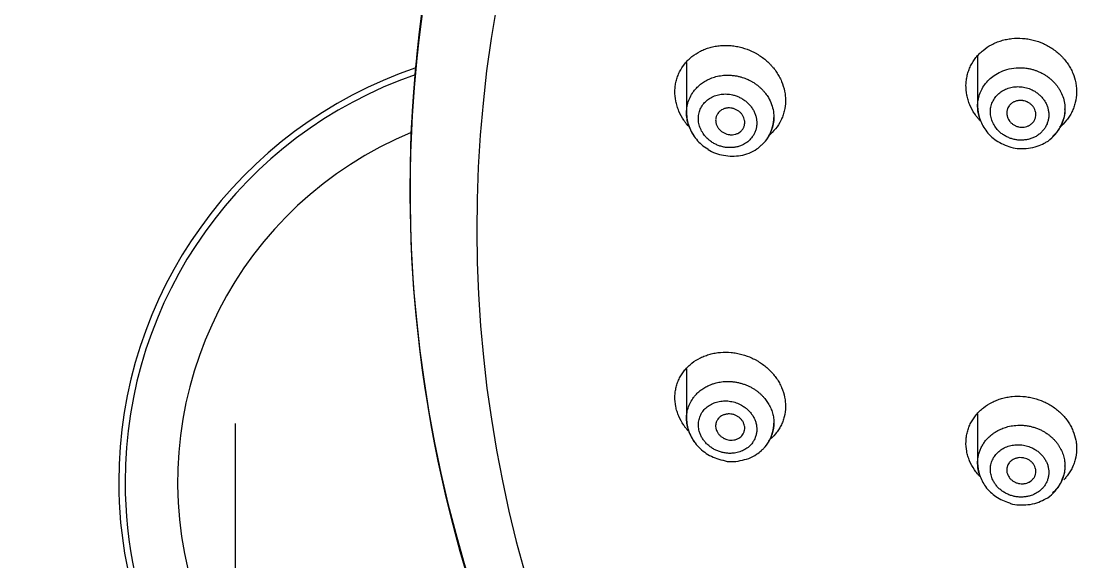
# Model space of a CAD drawing. Header units: millimetres. Extents: x 6110 to 6704, y -2661 to -1821.
# Drawn here: x 6320.92 to 6330.16, y -2171.71 to -2167.07 of the extents above; entities that cross this region are included whole.
import ezdxf

# ---------------------------------------------------------------- set-up
doc = ezdxf.new("R2010")
doc.units = ezdxf.units.MM
doc.header["$LTSCALE"] = 0.1
doc.linetypes.add('HIDDEN2', pattern=[4.7625, 3.175, -1.5875])
doc.layers.add('1', color=4, linetype='HIDDEN2', lineweight=13)
doc.layers.add('DIM', color=3, linetype='Continuous', lineweight=9)

msp = doc.modelspace()

# ---------------------------------------------------------------- hatches: boundary and pattern name
at = {"layer": 'DIM'}
h = msp.add_hatch(dxfattribs=at)
h.set_pattern_fill('ANSI31', color=2)
edge = h.paths.add_edge_path()
edge.add_line((6619.6172, -2595.9805), (6619.6172, -1962.2056))
edge.add_line((6634.6172, -1966.1101), (6619.6172, -1966.1101))
edge.add_line((6634.6172, -2610.9805), (6634.6172, -1966.1101))
edge.add_line((6634.6172, -2610.9805), (6184.4567, -2610.9805))
edge.add_line((6619.6172, -2595.9805), (6184.4567, -2595.9805))
edge.add_line((6184.4567, -2610.9805), (6184.4567, -2595.9805))

# ---------------------------------------------------------------- linework, layer by layer
at = {"layer": '1', "color": 7, "linetype": 'Continuous', "lineweight": -3}
for p, q in [((6326.6343, -2167.4212), (6326.6343, -2167.8547)), ((6329.1343, -2167.3685), (6329.1343, -2167.7969)), ((6324.2593, -2168.4983), (6324.2593, -2168.509)), ((6324.2593, -2168.5196), (6324.2593, -2168.5303)), ((6326.6343, -2170.0522), (6326.6343, -2170.4797)), ((6329.1343, -2170.4398), (6329.1343, -2170.8616)), ((6322.7574, -2170.522), (6322.7574, -2216.4246))]:
    msp.add_line(p, q, dxfattribs=at)
for radius, start, end in [(3.7496, 108.64687, 180), (3.6951, 109.02374, 180), (3.2435, 112.42688, 274.725), (3.7496, 180, 222.82875), (3.6951, 180, 277.83562)]:
    msp.add_arc((6325.5074, -2171.022), radius, start, end, dxfattribs=at)
for centre, major_axis, start_param, end_param in [((6338.0093, -2168.509), (-13.75, 0), 3.141606, 7.301236), ((6338.0093, -2168.5196), (-13.75, 0), 3.141627, 6.283151), ((6338.0093, -2168.8384), (13.1753, 0), 4.984867, 10.723113), ((6338.0093, -2168.4983), (13.75, 0), 2.719801, 3.141519), ((6338.0093, -2168.5303), (-13.75, 0), 5.884468, 6.700528)]:
    msp.add_ellipse(centre, major_axis=major_axis, ratio=0.906308, start_param=start_param, end_param=end_param, dxfattribs=at)
for points, knots in [([(6329.1564, -2167.9227), (6329.1496, -2167.9154), (6329.1429, -2167.9078), (6329.1317, -2167.8942), (6329.127, -2167.8882), (6329.1179, -2167.8761), (6329.1135, -2167.8699), (6329.0926, -2167.8388), (6329.0785, -2167.8128), (6329.0643, -2167.7789), (6329.0616, -2167.772), (6329.0566, -2167.7582), (6329.0543, -2167.7511), (6329.0479, -2167.7301), (6329.0445, -2167.716), (6329.0363, -2167.6735), (6329.0338, -2167.645), (6329.0346, -2167.6091), (6329.0349, -2167.6019), (6329.036, -2167.5876), (6329.0368, -2167.5805), (6329.0395, -2167.5594), (6329.0447, -2167.5315), (6329.0529, -2167.5045), (6329.0602, -2167.4844), (6329.0628, -2167.4778), (6329.0684, -2167.4646), (6329.0714, -2167.4581), (6329.0871, -2167.4261), (6329.1024, -2167.4021), (6329.1291, -2167.3685), (6329.1387, -2167.3577), (6329.1592, -2167.3369), (6329.1699, -2167.3271), (6329.2036, -2167.2993), (6329.2279, -2167.2831), (6329.2608, -2167.2656), (6329.2675, -2167.2622), (6329.2811, -2167.2559), (6329.288, -2167.2528), (6329.3088, -2167.2443), (6329.3371, -2167.2342), (6329.3664, -2167.2267), (6329.3888, -2167.2222), (6329.3963, -2167.2208), (6329.4115, -2167.2184), (6329.4192, -2167.2174), (6329.4576, -2167.2132), (6329.4884, -2167.2126), (6329.5346, -2167.2158), (6329.5501, -2167.2176), (6329.5733, -2167.2213), (6329.581, -2167.2227), (6329.5964, -2167.2259), (6329.604, -2167.2276), (6329.6418, -2167.2372), (6329.6711, -2167.2474), (6329.7066, -2167.2634), (6329.7136, -2167.2667), (6329.7276, -2167.2738), (6329.7345, -2167.2775), (6329.7549, -2167.2889), (6329.768, -2167.2971), (6329.8061, -2167.3233), (6329.8296, -2167.3428), (6329.8567, -2167.3699), (6329.862, -2167.3754), (6329.8723, -2167.3867), (6329.8773, -2167.3925), (6329.8917, -2167.4099), (6329.9097, -2167.4339), (6329.9251, -2167.4592), (6329.9358, -2167.4788), (6329.9392, -2167.4854), (6329.9456, -2167.4988), (6329.9487, -2167.5056), (6329.9629, -2167.5396), (6329.9714, -2167.5674), (6329.9796, -2167.6098), (6329.9816, -2167.6241), (6329.9835, -2167.6457), (6329.9839, -2167.6529), (6329.9844, -2167.6673), (6329.9844, -2167.6744), (6329.9836, -2167.71), (6329.98, -2167.7381), (6329.9716, -2167.7726), (6329.9697, -2167.7795), (6329.9656, -2167.7932), (6329.9633, -2167.8), (6329.9561, -2167.8201), (6329.945, -2167.8462), (6329.9311, -2167.871), (6329.9197, -2167.8891), (6329.9157, -2167.895), (6329.9074, -2167.9067), (6329.903, -2167.9125), (6329.8805, -2167.9409), (6329.8601, -2167.9617), (6329.8374, -2167.9805)], [0, 0, 0, 0, 0.013889, 0.013889, 0.02438, 0.02438, 0.034871, 0.034871, 0.076833, 0.076833, 0.087323, 0.087323, 0.097814, 0.097814, 0.118795, 0.118795, 0.160757, 0.160757, 0.171248, 0.171248, 0.181738, 0.181738, 0.202719, 0.2237, 0.2237, 0.234191, 0.234191, 0.244681, 0.244681, 0.286643, 0.286643, 0.307625, 0.307625, 0.328606, 0.328606, 0.370568, 0.370568, 0.381058, 0.381058, 0.391549, 0.391549, 0.41253, 0.433511, 0.433511, 0.444001, 0.444001, 0.454492, 0.454492, 0.496454, 0.496454, 0.517435, 0.517435, 0.527926, 0.527926, 0.538416, 0.538416, 0.580378, 0.580378, 0.590869, 0.590869, 0.60136, 0.60136, 0.622341, 0.622341, 0.664303, 0.664303, 0.674793, 0.674793, 0.685284, 0.685284, 0.706265, 0.727246, 0.727246, 0.737737, 0.737737, 0.748227, 0.748227, 0.790189, 0.790189, 0.81117, 0.81117, 0.821661, 0.821661, 0.832151, 0.832151, 0.874114, 0.874114, 0.884604, 0.884604, 0.895095, 0.895095, 0.916076, 0.937057, 0.937057, 0.947547, 0.947547, 0.958038, 0.958038, 1, 1, 1, 1]), ([(6326.6507, -2167.9694), (6326.6465, -2167.9647), (6326.6424, -2167.9599), (6326.6336, -2167.949), (6326.6288, -2167.9429), (6326.6197, -2167.9305), (6326.6152, -2167.9243), (6326.594, -2167.8927), (6326.5798, -2167.8663), (6326.5653, -2167.832), (6326.5626, -2167.8251), (6326.5575, -2167.8111), (6326.5551, -2167.804), (6326.5486, -2167.7827), (6326.545, -2167.7684), (6326.5365, -2167.7255), (6326.5339, -2167.6968), (6326.5345, -2167.6608), (6326.5348, -2167.6536), (6326.5359, -2167.6392), (6326.5366, -2167.6321), (6326.5393, -2167.6109), (6326.5444, -2167.583), (6326.5525, -2167.556), (6326.5597, -2167.5361), (6326.5623, -2167.5295), (6326.5679, -2167.5164), (6326.5709, -2167.5099), (6326.5866, -2167.4782), (6326.6019, -2167.4545), (6326.6286, -2167.4214), (6326.6381, -2167.4108), (6326.6535, -2167.3956), (6326.6587, -2167.3907), (6326.6695, -2167.3811), (6326.675, -2167.3765), (6326.703, -2167.354), (6326.7273, -2167.3384), (6326.7601, -2167.3218), (6326.7668, -2167.3186), (6326.7804, -2167.3125), (6326.7872, -2167.3097), (6326.808, -2167.3017), (6326.8362, -2167.2923), (6326.8654, -2167.2856), (6326.8876, -2167.2816), (6326.8951, -2167.2804), (6326.9102, -2167.2784), (6326.9179, -2167.2775), (6326.9561, -2167.2742), (6326.9868, -2167.2744), (6327.0328, -2167.2787), (6327.0482, -2167.2808), (6327.0713, -2167.285), (6327.079, -2167.2866), (6327.0943, -2167.2901), (6327.1019, -2167.292), (6327.1396, -2167.3024), (6327.1688, -2167.3132), (6327.2042, -2167.3299), (6327.2112, -2167.3334), (6327.2252, -2167.3407), (6327.2321, -2167.3446), (6327.2525, -2167.3565), (6327.2657, -2167.3649), (6327.3038, -2167.3918), (6327.3274, -2167.4118), (6327.3546, -2167.4394), (6327.36, -2167.4451), (6327.3703, -2167.4566), (6327.3753, -2167.4625), (6327.3899, -2167.4803), (6327.4081, -2167.5047), (6327.4237, -2167.5304), (6327.4345, -2167.5502), (6327.4379, -2167.5569), (6327.4444, -2167.5705), (6327.4475, -2167.5773), (6327.4621, -2167.6119), (6327.4707, -2167.64), (6327.4793, -2167.6828), (6327.4813, -2167.6971), (6327.4833, -2167.7188), (6327.4838, -2167.7261), (6327.4843, -2167.7406), (6327.4844, -2167.7478), (6327.4838, -2167.7836), (6327.4803, -2167.8118), (6327.472, -2167.8463), (6327.4701, -2167.8531), (6327.466, -2167.8668), (6327.4638, -2167.8736), (6327.4565, -2167.8936), (6327.451, -2167.9066), (6327.4323, -2167.9445), (6327.4171, -2167.9683), (6327.381, -2168.013), (6327.3606, -2168.0333), (6327.3379, -2168.0515)], [0, 0, 0, 0, 0.008648, 0.008648, 0.019194, 0.019194, 0.029741, 0.029741, 0.071926, 0.071926, 0.082472, 0.082472, 0.093018, 0.093018, 0.114111, 0.114111, 0.156296, 0.156296, 0.166843, 0.166843, 0.177389, 0.177389, 0.198481, 0.219574, 0.219574, 0.23012, 0.23012, 0.240667, 0.240667, 0.282852, 0.282852, 0.303944, 0.303944, 0.314491, 0.314491, 0.325037, 0.325037, 0.367222, 0.367222, 0.377768, 0.377768, 0.388315, 0.388315, 0.409407, 0.4305, 0.4305, 0.441046, 0.441046, 0.451593, 0.451593, 0.493778, 0.493778, 0.51487, 0.51487, 0.525417, 0.525417, 0.535963, 0.535963, 0.578148, 0.578148, 0.588694, 0.588694, 0.599241, 0.599241, 0.620333, 0.620333, 0.662518, 0.662518, 0.673065, 0.673065, 0.683611, 0.683611, 0.704704, 0.725796, 0.725796, 0.736343, 0.736343, 0.746889, 0.746889, 0.789074, 0.789074, 0.810167, 0.810167, 0.820713, 0.820713, 0.831259, 0.831259, 0.873444, 0.873444, 0.883991, 0.883991, 0.894537, 0.894537, 0.91563, 0.91563, 0.957815, 0.957815, 1, 1, 1, 1]), ([(6329.1343, -2167.797), (6329.1343, -2167.7805), (6329.137, -2167.7463), (6329.1497, -2167.6957), (6329.1716, -2167.6462), (6329.2021, -2167.6003), (6329.2413, -2167.5589), (6329.2903, -2167.5221), (6329.3513, -2167.4913), (6329.4257, -2167.4702), (6329.4934, -2167.4653), (6329.5463, -2167.4696), (6329.5806, -2167.4754), (6329.6107, -2167.4829), (6329.6368, -2167.4915), (6329.6588, -2167.5003), (6329.6771, -2167.5088), (6329.6917, -2167.5164), (6329.7029, -2167.5227), (6329.7108, -2167.5275), (6329.7199, -2167.5332), (6329.7309, -2167.5406), (6329.7445, -2167.5505), (6329.7574, -2167.5609), (6329.7696, -2167.5716), (6329.7811, -2167.5825), (6329.7919, -2167.5937), (6329.8021, -2167.6052), (6329.8116, -2167.6168), (6329.8204, -2167.6285), (6329.8286, -2167.6403), (6329.8361, -2167.6522), (6329.843, -2167.6641), (6329.8493, -2167.6761), (6329.8616, -2167.7019), (6329.8762, -2167.7431), (6329.8834, -2167.7884), (6329.8843, -2167.8147), (6329.8843, -2167.8218)], [0, 0, 0, 0, 0.045993, 0.095417, 0.1454, 0.195949, 0.247072, 0.300178, 0.359985, 0.426491, 0.499691, 0.532169, 0.561584, 0.587933, 0.611218, 0.631437, 0.648589, 0.662675, 0.673694, 0.681645, 0.68653, 0.701305, 0.71586, 0.730194, 0.744309, 0.758204, 0.771879, 0.785334, 0.798569, 0.811585, 0.82438, 0.836956, 0.849313, 0.86145, 0.873368, 0.926884, 0.980351, 1, 1, 1, 1]), ([(6326.6343, -2167.8542), (6326.6343, -2167.8442), (6326.6357, -2167.8163), (6326.6441, -2167.7712), (6326.6631, -2167.7208), (6326.6873, -2167.6798), (6326.7135, -2167.647), (6326.7399, -2167.6207), (6326.7716, -2167.5957), (6326.8088, -2167.5731), (6326.8517, -2167.5539), (6326.8999, -2167.5394), (6326.9531, -2167.531), (6327.0016, -2167.5301), (6327.0422, -2167.5338), (6327.0729, -2167.5391), (6327.1003, -2167.5458), (6327.1244, -2167.5534), (6327.1453, -2167.5613), (6327.163, -2167.569), (6327.1776, -2167.5761), (6327.1894, -2167.5824), (6327.2042, -2167.5909), (6327.2223, -2167.6023), (6327.2436, -2167.6179), (6327.2633, -2167.6343), (6327.2814, -2167.6515), (6327.2977, -2167.6691), (6327.3124, -2167.6871), (6327.3256, -2167.7053), (6327.345, -2167.736), (6327.3664, -2167.7812), (6327.3823, -2167.8421), (6327.3861, -2167.9037), (6327.378, -2167.964), (6327.3585, -2168.0211), (6327.3383, -2168.056), (6327.3266, -2168.0723)], [0, 0, 0, 0, 0.023521, 0.065932, 0.10846, 0.15112, 0.17797, 0.206887, 0.237875, 0.270936, 0.306071, 0.343283, 0.382573, 0.423942, 0.448445, 0.470824, 0.491079, 0.509209, 0.525215, 0.539096, 0.550852, 0.560482, 0.567987, 0.587704, 0.606928, 0.625659, 0.643898, 0.661645, 0.6789, 0.695665, 0.711939, 0.760739, 0.809196, 0.857331, 0.905163, 0.952713, 1, 1, 1, 1]), ([(6327.1992, -2168.0616), (6327.2051, -2168.0534), (6327.2157, -2168.0365), (6327.2275, -2168.0089), (6327.235, -2167.9799), (6327.2384, -2167.9499), (6327.2373, -2167.9195), (6327.2318, -2167.8892), (6327.2223, -2167.8595), (6327.2086, -2167.8309), (6327.1911, -2167.8041), (6327.1703, -2167.7792), (6327.1463, -2167.7569), (6327.1196, -2167.7375), (6327.0908, -2167.7212), (6327.0603, -2167.7083), (6327.0233, -2167.6976), (6326.9798, -2167.6914), (6326.9311, -2167.6934), (6326.8844, -2167.7039), (6326.8415, -2167.723), (6326.8039, -2167.7497), (6326.7734, -2167.7834), (6326.7511, -2167.8224), (6326.7381, -2167.8655), (6326.7347, -2167.9108), (6326.7413, -2167.9566), (6326.7573, -2168.0009), (6326.7795, -2168.0375), (6326.8038, -2168.0665), (6326.8277, -2168.0888), (6326.8544, -2168.1083), (6326.8831, -2168.1246), (6326.9137, -2168.1375), (6326.9454, -2168.1468), (6326.9779, -2168.1524), (6327.0104, -2168.154), (6327.0427, -2168.1517), (6327.0741, -2168.1457), (6327.104, -2168.1358), (6327.1366, -2168.1199), (6327.1701, -2168.0962), (6327.1904, -2168.0737), (6327.1992, -2168.0616)], [0, 0, 0, 0, 0.020969, 0.041736, 0.062705, 0.083564, 0.104268, 0.125224, 0.146009, 0.166709, 0.18771, 0.208479, 0.229179, 0.250171, 0.27099, 0.291696, 0.312637, 0.34386, 0.375078, 0.406352, 0.437538, 0.46892, 0.500113, 0.531426, 0.562596, 0.593846, 0.625036, 0.656222, 0.687472, 0.708312, 0.729024, 0.749959, 0.770824, 0.791537, 0.812443, 0.833362, 0.854073, 0.874922, 0.895901, 0.916608, 0.937402, 0.968805, 1, 1, 1, 1]), ([(6329.6734, -2168.0292), (6329.6811, -2168.0224), (6329.6955, -2168.0079), (6329.7137, -2167.9835), (6329.7279, -2167.9569), (6329.7383, -2167.9287), (6329.7444, -2167.8993), (6329.7461, -2167.8692), (6329.7436, -2167.839), (6329.7367, -2167.8091), (6329.7257, -2167.7802), (6329.7109, -2167.7526), (6329.6922, -2167.7269), (6329.6702, -2167.7035), (6329.6454, -2167.6827), (6329.6179, -2167.6649), (6329.5834, -2167.6482), (6329.5414, -2167.6347), (6329.4923, -2167.6284), (6329.4433, -2167.6306), (6329.3962, -2167.6418), (6329.3527, -2167.6611), (6329.3147, -2167.6883), (6329.2834, -2167.722), (6329.2605, -2167.7612), (6329.2465, -2167.8041), (6329.2423, -2167.8492), (6329.2477, -2167.8946), (6329.2628, -2167.9386), (6329.2865, -2167.9795), (6329.3149, -2168.0117), (6329.3439, -2168.036), (6329.3714, -2168.0537), (6329.401, -2168.0682), (6329.4321, -2168.0791), (6329.4642, -2168.0863), (6329.4969, -2168.0896), (6329.5296, -2168.0891), (6329.5617, -2168.0846), (6329.5927, -2168.0762), (6329.6221, -2168.0642), (6329.6494, -2168.0486), (6329.6657, -2168.036), (6329.6734, -2168.0292)], [0, 0, 0, 0, 0.020974, 0.041732, 0.062672, 0.083573, 0.10428, 0.125197, 0.146031, 0.166734, 0.187701, 0.208487, 0.22919, 0.250185, 0.270977, 0.291679, 0.312649, 0.343822, 0.37508, 0.406309, 0.437532, 0.468868, 0.500119, 0.531401, 0.562606, 0.593874, 0.625041, 0.656284, 0.687486, 0.718701, 0.749933, 0.770822, 0.791537, 0.812431, 0.833348, 0.854059, 0.874919, 0.895876, 0.916581, 0.937391, 0.958399, 0.979143, 1, 1, 1, 1]), ([(6329.1589, -2167.9196), (6329.1573, -2167.9157), (6329.1542, -2167.9078), (6329.15, -2167.8958), (6329.1464, -2167.8837), (6329.1432, -2167.8716), (6329.1405, -2167.8595), (6329.1383, -2167.8474), (6329.1366, -2167.8355), (6329.1354, -2167.8236), (6329.1346, -2167.8118), (6329.1344, -2167.803), (6329.1343, -2167.7981), (6329.1343, -2167.797)], [0, 0, 0, 0, 0.099064, 0.200151, 0.300299, 0.399509, 0.497781, 0.595117, 0.691516, 0.786979, 0.881508, 0.975103, 1, 1, 1, 1]), ([(6329.1344, -2167.7977), (6329.135, -2167.8339), (6329.1465, -2167.9056), (6329.1998, -2168.0101), (6329.2929, -2168.0998), (6329.3984, -2168.1454), (6329.4696, -2168.1617), (6329.4949, -2168.161), (6329.4956, -2168.1609)], [0, 0, 0, 0, 0.191598, 0.399137, 0.623536, 0.866869, 0.996037, 1, 1, 1, 1]), ([(6329.597, -2167.9489), (6329.5911, -2167.9539), (6329.5848, -2167.9583), (6329.5746, -2167.9639), (6329.5711, -2167.9657), (6329.5638, -2167.9688), (6329.56, -2167.9702), (6329.5487, -2167.9739), (6329.5409, -2167.9756), (6329.5289, -2167.9771), (6329.5248, -2167.9774), (6329.5166, -2167.9777), (6329.5125, -2167.9776), (6329.5003, -2167.977), (6329.4923, -2167.9758), (6329.4802, -2167.9729), (6329.4762, -2167.9718), (6329.4685, -2167.9692), (6329.4608, -2167.9662), (6329.4535, -2167.9627), (6329.4463, -2167.9588), (6329.4428, -2167.9566), (6329.4326, -2167.9498), (6329.4263, -2167.9447), (6329.4177, -2167.9364), (6329.415, -2167.9334), (6329.4111, -2167.9289), (6329.4099, -2167.9273), (6329.4074, -2167.9241), (6329.4062, -2167.9225), (6329.4006, -2167.9145), (6329.3968, -2167.9077), (6329.3929, -2167.8988), (6329.3922, -2167.897), (6329.3908, -2167.8934), (6329.3902, -2167.8915), (6329.3884, -2167.886), (6329.3874, -2167.8823), (6329.3851, -2167.8712), (6329.3843, -2167.8637), (6329.3844, -2167.8523), (6329.3846, -2167.8485), (6329.3854, -2167.8411), (6329.3867, -2167.8338), (6329.3887, -2167.8266), (6329.3911, -2167.8195), (6329.3926, -2167.816), (6329.3974, -2167.8058), (6329.4013, -2167.7995), (6329.4082, -2167.7905), (6329.4106, -2167.7876), (6329.4159, -2167.782), (6329.4187, -2167.7794), (6329.4274, -2167.772), (6329.4338, -2167.7676), (6329.4441, -2167.7619), (6329.4476, -2167.7602), (6329.4549, -2167.757), (6329.4623, -2167.7543), (6329.4699, -2167.7522), (6329.4778, -2167.7505), (6329.4818, -2167.7498), (6329.4939, -2167.7483), (6329.5019, -2167.748), (6329.5141, -2167.7487), (6329.5182, -2167.7491), (6329.5243, -2167.75), (6329.5264, -2167.7503), (6329.5304, -2167.7511), (6329.5324, -2167.7515), (6329.5424, -2167.7539), (6329.5502, -2167.7565), (6329.5595, -2167.7605), (6329.5614, -2167.7614), (6329.5651, -2167.7632), (6329.567, -2167.7641), (6329.5724, -2167.7671), (6329.5758, -2167.7692), (6329.586, -2167.7759), (6329.5922, -2167.781), (6329.5995, -2167.788), (6329.6009, -2167.7895), (6329.6036, -2167.7924), (6329.6076, -2167.7969), (6329.6137, -2167.8047), (6329.6178, -2167.8113), (6329.6217, -2167.8181), (6329.6234, -2167.8217), (6329.6281, -2167.8324), (6329.6305, -2167.8396), (6329.6328, -2167.8508), (6329.6334, -2167.8545), (6329.6342, -2167.8621), (6329.6344, -2167.8659), (6329.6343, -2167.8772), (6329.6335, -2167.8846), (6329.631, -2167.8955), (6329.63, -2167.8992), (6329.6275, -2167.9062), (6329.6247, -2167.9132), (6329.6212, -2167.9197), (6329.6173, -2167.9261), (6329.6152, -2167.9293), (6329.6082, -2167.9383), (6329.6029, -2167.9439), (6329.597, -2167.9489)], [0, 0, 0, 0, 0.03125, 0.03125, 0.046875, 0.046875, 0.0625, 0.0625, 0.09375, 0.09375, 0.109375, 0.109375, 0.125, 0.125, 0.15625, 0.15625, 0.171875, 0.171875, 0.1875, 0.203125, 0.203125, 0.21875, 0.21875, 0.25, 0.25, 0.265625, 0.265625, 0.273437, 0.273437, 0.28125, 0.28125, 0.3125, 0.3125, 0.320312, 0.320312, 0.328125, 0.328125, 0.34375, 0.34375, 0.375, 0.375, 0.390625, 0.390625, 0.40625, 0.421875, 0.421875, 0.4375, 0.4375, 0.46875, 0.46875, 0.484375, 0.484375, 0.5, 0.5, 0.53125, 0.53125, 0.546875, 0.546875, 0.5625, 0.578125, 0.578125, 0.59375, 0.59375, 0.625, 0.625, 0.640625, 0.640625, 0.648437, 0.648437, 0.65625, 0.65625, 0.6875, 0.6875, 0.695312, 0.695312, 0.703125, 0.703125, 0.71875, 0.71875, 0.75, 0.75, 0.757812, 0.757812, 0.765625, 0.78125, 0.796875, 0.796875, 0.8125, 0.8125, 0.84375, 0.84375, 0.859375, 0.859375, 0.875, 0.875, 0.90625, 0.90625, 0.921875, 0.921875, 0.9375, 0.953125, 0.953125, 0.96875, 0.96875, 1, 1, 1, 1]), ([(6326.7029, -2168.0553), (6326.6959, -2168.0458), (6326.6793, -2168.0211), (6326.6585, -2167.9798), (6326.6421, -2167.93), (6326.6353, -2167.888), (6326.6343, -2167.8621), (6326.6343, -2167.8542)], [0, 0, 0, 0, 0.159971, 0.402539, 0.631958, 0.886663, 1, 1, 1, 1]), ([(6326.6344, -2167.8532), (6326.6349, -2167.8949), (6326.6487, -2167.9746), (6326.7135, -2168.0866), (6326.778, -2168.1414), (6326.8161, -2168.1648)], [0, 0, 0, 0, 0.327088, 0.664931, 1, 1, 1, 1]), ([(6327.0935, -2168.0186), (6327.0874, -2168.0233), (6327.0808, -2168.0272), (6327.0704, -2168.0322), (6327.0668, -2168.0337), (6327.0594, -2168.0364), (6327.0556, -2168.0375), (6327.0441, -2168.0405), (6327.0362, -2168.0417), (6327.0242, -2168.0424), (6327.0202, -2168.0425), (6327.012, -2168.0423), (6327.0079, -2168.042), (6326.9958, -2168.0406), (6326.9878, -2168.0389), (6326.9759, -2168.0354), (6326.972, -2168.034), (6326.9643, -2168.031), (6326.9605, -2168.0293), (6326.9495, -2168.0238), (6326.9425, -2168.0195), (6326.9292, -2168.0096), (6326.9232, -2168.0042), (6326.9149, -2167.9954), (6326.9123, -2167.9923), (6326.9073, -2167.986), (6326.9049, -2167.9826), (6326.8985, -2167.9725), (6326.8949, -2167.9655), (6326.8907, -2167.9546), (6326.8894, -2167.9509), (6326.8873, -2167.9434), (6326.8865, -2167.9396), (6326.8846, -2167.9283), (6326.8841, -2167.9208), (6326.8846, -2167.9094), (6326.885, -2167.9057), (6326.8862, -2167.8983), (6326.8877, -2167.891), (6326.89, -2167.8839), (6326.8928, -2167.877), (6326.8944, -2167.8736), (6326.8996, -2167.8637), (6326.9038, -2167.8576), (6326.9111, -2167.8491), (6326.9137, -2167.8463), (6326.9192, -2167.8411), (6326.9221, -2167.8387), (6326.9312, -2167.8318), (6326.9377, -2167.8278), (6326.9482, -2167.8228), (6326.9519, -2167.8213), (6326.9593, -2167.8187), (6326.9668, -2167.8164), (6326.9745, -2167.8148), (6326.9824, -2167.8135), (6326.9864, -2167.8131), (6326.9985, -2167.8123), (6327.0066, -2167.8125), (6327.0187, -2167.8139), (6327.0227, -2167.8146), (6327.0308, -2167.8163), (6327.0349, -2167.8173), (6327.0467, -2167.8208), (6327.0543, -2167.8238), (6327.0654, -2167.8293), (6327.069, -2167.8313), (6327.0761, -2167.8357), (6327.0795, -2167.838), (6327.0893, -2167.8453), (6327.0954, -2167.8507), (6327.1038, -2167.8596), (6327.1064, -2167.8627), (6327.1114, -2167.869), (6327.116, -2167.8756), (6327.1199, -2167.8824), (6327.1235, -2167.8894), (6327.1251, -2167.8931), (6327.1295, -2167.9041), (6327.1315, -2167.9115), (6327.1334, -2167.9228), (6327.1339, -2167.9266), (6327.1343, -2167.9323), (6327.1343, -2167.9342), (6327.1344, -2167.938), (6327.1343, -2167.9399), (6327.1339, -2167.9493), (6327.1328, -2167.9566), (6327.1298, -2167.9674), (6327.1286, -2167.971), (6327.1259, -2167.978), (6327.1243, -2167.9813), (6327.1191, -2167.9912), (6327.1149, -2167.9973), (6327.1051, -2168.0088), (6327.0996, -2168.014), (6327.0935, -2168.0186)], [0, 0, 0, 0, 0.03125, 0.03125, 0.046875, 0.046875, 0.0625, 0.0625, 0.09375, 0.09375, 0.109375, 0.109375, 0.125, 0.125, 0.15625, 0.15625, 0.171875, 0.171875, 0.1875, 0.1875, 0.21875, 0.21875, 0.25, 0.25, 0.265625, 0.265625, 0.28125, 0.28125, 0.3125, 0.3125, 0.328125, 0.328125, 0.34375, 0.34375, 0.375, 0.375, 0.390625, 0.390625, 0.40625, 0.421875, 0.421875, 0.4375, 0.4375, 0.46875, 0.46875, 0.484375, 0.484375, 0.5, 0.5, 0.53125, 0.53125, 0.546875, 0.546875, 0.5625, 0.578125, 0.578125, 0.59375, 0.59375, 0.625, 0.625, 0.640625, 0.640625, 0.65625, 0.65625, 0.6875, 0.6875, 0.703125, 0.703125, 0.71875, 0.71875, 0.75, 0.75, 0.765625, 0.765625, 0.78125, 0.796875, 0.796875, 0.8125, 0.8125, 0.84375, 0.84375, 0.859375, 0.859375, 0.867188, 0.867188, 0.875, 0.875, 0.90625, 0.90625, 0.921875, 0.921875, 0.9375, 0.9375, 0.96875, 0.96875, 1, 1, 1, 1]), ([(6327.2752, -2168.1329), (6327.2834, -2168.1268), (6327.3114, -2168.1031), (6327.347, -2168.0496), (6327.3771, -2167.9749), (6327.3839, -2167.9215), (6327.3842, -2167.8936)], [0, 0, 0, 0, 0.111225, 0.403275, 0.699702, 1, 1, 1, 1]), ([(6329.8843, -2167.8218), (6329.8843, -2167.8339), (6329.8825, -2167.8651), (6329.8756, -2167.8978), (6329.8691, -2167.9179), (6329.8685, -2167.9199)], [0, 0, 0, 0, 0.36374, 0.93872, 1, 1, 1, 1]), ([(6329.7055, -2168.1143), (6329.7107, -2168.1121), (6329.7415, -2168.0981), (6329.789, -2168.0567), (6329.8395, -2167.994), (6329.8596, -2167.9462), (6329.8665, -2167.9229)], [0, 0, 0, 0, 0.063539, 0.38581, 0.717514, 1, 1, 1, 1]), ([(6329.8685, -2167.9199), (6329.8631, -2167.9361), (6329.8488, -2167.9696), (6329.8182, -2168.0167), (6329.7913, -2168.0454), (6329.7766, -2168.0586)], [0, 0, 0, 0, 0.308848, 0.654451, 1, 1, 1, 1]), ([(6326.8161, -2168.1648), (6326.8175, -2168.1661), (6326.8543, -2168.1977), (6326.955, -2168.225), (6327.0771, -2168.23), (6327.1729, -2168.2015), (6327.233, -2168.1712), (6327.264, -2168.1443), (6327.2752, -2168.1329)], [0, 0, 0, 0, 0.011343, 0.292872, 0.587721, 0.7418, 0.900367, 1, 1, 1, 1]), ([(6329.4956, -2168.1609), (6329.5208, -2168.1626), (6329.5718, -2168.1612), (6329.6438, -2168.1452), (6329.6868, -2168.1252), (6329.7055, -2168.1143)], [0, 0, 0, 0, 0.337671, 0.699992, 1, 1, 1, 1]), ([(6326.6493, -2170.5863), (6326.6454, -2170.582), (6326.6416, -2170.5776), (6326.633, -2170.5672), (6326.6283, -2170.5613), (6326.6191, -2170.5491), (6326.6146, -2170.5429), (6326.5934, -2170.5118), (6326.5792, -2170.4858), (6326.5648, -2170.4522), (6326.5621, -2170.4454), (6326.557, -2170.4316), (6326.5547, -2170.4247), (6326.5482, -2170.4037), (6326.5446, -2170.3898), (6326.5363, -2170.3478), (6326.5338, -2170.3197), (6326.5346, -2170.2845), (6326.5349, -2170.2774), (6326.536, -2170.2634), (6326.5368, -2170.2565), (6326.5395, -2170.2358), (6326.5448, -2170.2086), (6326.553, -2170.1824), (6326.5602, -2170.163), (6326.5629, -2170.1565), (6326.5685, -2170.1438), (6326.5715, -2170.1375), (6326.5873, -2170.1067), (6326.6025, -2170.0837), (6326.6292, -2170.0516), (6326.6388, -2170.0413), (6326.6592, -2170.0217), (6326.6699, -2170.0124), (6326.7034, -2169.9863), (6326.7277, -2169.9711), (6326.7604, -2169.955), (6326.767, -2169.9519), (6326.7805, -2169.9461), (6326.7874, -2169.9433), (6326.8081, -2169.9355), (6326.8361, -2169.9264), (6326.8653, -2169.9199), (6326.8875, -2169.916), (6326.8949, -2169.9149), (6326.91, -2169.9129), (6326.9176, -2169.9121), (6326.9559, -2169.9089), (6326.9865, -2169.9091), (6327.0325, -2169.9133), (6327.0479, -2169.9154), (6327.071, -2169.9196), (6327.0787, -2169.9211), (6327.094, -2169.9246), (6327.1017, -2169.9264), (6327.1395, -2169.9366), (6327.1688, -2169.9473), (6327.2043, -2169.9637), (6327.2113, -2169.9671), (6327.2253, -2169.9743), (6327.2322, -2169.9781), (6327.2527, -2169.9898), (6327.2659, -2169.9981), (6327.3042, -2170.0247), (6327.3279, -2170.0444), (6327.3552, -2170.0715), (6327.3605, -2170.0771), (6327.3709, -2170.0885), (6327.3759, -2170.0942), (6327.3905, -2170.1118), (6327.4087, -2170.1358), (6327.4243, -2170.1611), (6327.4351, -2170.1806), (6327.4402, -2170.1905), (6327.445, -2170.2005), (6327.4481, -2170.2073), (6327.4496, -2170.2106), (6327.4626, -2170.2412), (6327.4712, -2170.2688), (6327.4795, -2170.3107), (6327.4815, -2170.3248), (6327.4834, -2170.3461), (6327.4839, -2170.3532), (6327.4844, -2170.3674), (6327.4844, -2170.3744), (6327.4837, -2170.4095), (6327.48, -2170.4369), (6327.4716, -2170.4706), (6327.4697, -2170.4773), (6327.4656, -2170.4906), (6327.4633, -2170.4972), (6327.456, -2170.5167), (6327.4448, -2170.542), (6327.431, -2170.5658), (6327.4157, -2170.589), (6327.4074, -2170.6002), (6327.3804, -2170.6327), (6327.36, -2170.6524), (6327.3374, -2170.67)], [0, 0, 0, 0, 0.008041, 0.008041, 0.018594, 0.018594, 0.029147, 0.029147, 0.071358, 0.071358, 0.08191, 0.08191, 0.092463, 0.092463, 0.113569, 0.113569, 0.15578, 0.15578, 0.166332, 0.166332, 0.176885, 0.176885, 0.197991, 0.219096, 0.219096, 0.229649, 0.229649, 0.240202, 0.240202, 0.282413, 0.282413, 0.303518, 0.303518, 0.324624, 0.324624, 0.366835, 0.366835, 0.377388, 0.377388, 0.38794, 0.38794, 0.409046, 0.430151, 0.430151, 0.440704, 0.440704, 0.451257, 0.451257, 0.493468, 0.493468, 0.514573, 0.514573, 0.525126, 0.525126, 0.535679, 0.535679, 0.57789, 0.57789, 0.588443, 0.588443, 0.598995, 0.598995, 0.620101, 0.620101, 0.662312, 0.662312, 0.672865, 0.672865, 0.683417, 0.683417, 0.704523, 0.725628, 0.725628, 0.736181, 0.741458, 0.741458, 0.746734, 0.746734, 0.788945, 0.788945, 0.81005, 0.81005, 0.820603, 0.820603, 0.831156, 0.831156, 0.873367, 0.873367, 0.88392, 0.88392, 0.894472, 0.894472, 0.915578, 0.936683, 0.936683, 0.957789, 0.957789, 1, 1, 1, 1]), ([(6326.6343, -2170.4791), (6326.6343, -2170.4715), (6326.6353, -2170.4462), (6326.6424, -2170.4035), (6326.6606, -2170.3528), (6326.6841, -2170.3122), (6326.7088, -2170.2806), (6326.732, -2170.2565), (6326.7594, -2170.2335), (6326.7909, -2170.2124), (6326.8183, -2170.1982), (6326.8428, -2170.1877), (6326.8668, -2170.1789), (6326.9028, -2170.169), (6326.9515, -2170.1611), (6326.9994, -2170.16), (6327.041, -2170.1637), (6327.072, -2170.1688), (6327.1017, -2170.176), (6327.1301, -2170.185), (6327.157, -2170.1956), (6327.1824, -2170.2077), (6327.2061, -2170.221), (6327.2281, -2170.2353), (6327.2484, -2170.2504), (6327.267, -2170.2662), (6327.284, -2170.2825), (6327.2993, -2170.299), (6327.313, -2170.3158), (6327.3252, -2170.3326), (6327.3409, -2170.3568), (6327.3581, -2170.3898), (6327.3735, -2170.4325), (6327.3827, -2170.4767), (6327.3854, -2170.5216), (6327.3815, -2170.5663), (6327.3709, -2170.6101), (6327.3537, -2170.6522), (6327.338, -2170.6785), (6327.3292, -2170.6911)], [0, 0, 0, 0, 0.018288, 0.060846, 0.10414, 0.148181, 0.173183, 0.199585, 0.227389, 0.256595, 0.287205, 0.297883, 0.31709, 0.34482, 0.381067, 0.425821, 0.449015, 0.471627, 0.493656, 0.515104, 0.535971, 0.556256, 0.575961, 0.595086, 0.61363, 0.631595, 0.648981, 0.665789, 0.682019, 0.697672, 0.712748, 0.747855, 0.783174, 0.818713, 0.85448, 0.890485, 0.926734, 0.963237, 1, 1, 1, 1]), ([(6329.1515, -2170.9756), (6329.1455, -2170.9691), (6329.1396, -2170.9624), (6329.1292, -2170.9498), (6329.1245, -2170.9439), (6329.1155, -2170.9319), (6329.1112, -2170.9259), (6329.0905, -2170.8952), (6329.0767, -2170.8696), (6329.0628, -2170.8362), (6329.0602, -2170.8295), (6329.0553, -2170.8159), (6329.053, -2170.809), (6329.0469, -2170.7883), (6329.0435, -2170.7745), (6329.0358, -2170.7329), (6329.0336, -2170.705), (6329.0348, -2170.6699), (6329.0352, -2170.6629), (6329.0365, -2170.649), (6329.0373, -2170.6421), (6329.0403, -2170.6215), (6329.0458, -2170.5944), (6329.0542, -2170.568), (6329.0617, -2170.5486), (6329.0644, -2170.5421), (6329.0701, -2170.5293), (6329.0732, -2170.523), (6329.0892, -2170.492), (6329.1046, -2170.4688), (6329.1272, -2170.4417), (6329.1318, -2170.4364), (6329.1415, -2170.4259), (6329.1465, -2170.4208), (6329.1619, -2170.4057), (6329.1727, -2170.3963), (6329.2065, -2170.3695), (6329.231, -2170.3539), (6329.2639, -2170.3371), (6329.2707, -2170.3339), (6329.2843, -2170.3277), (6329.2912, -2170.3248), (6329.312, -2170.3166), (6329.3403, -2170.307), (6329.3697, -2170.2999), (6329.392, -2170.2956), (6329.3996, -2170.2943), (6329.4148, -2170.2921), (6329.4224, -2170.2912), (6329.4609, -2170.2873), (6329.4917, -2170.2869), (6329.5379, -2170.2904), (6329.5534, -2170.2922), (6329.5765, -2170.296), (6329.5843, -2170.2974), (6329.5997, -2170.3006), (6329.6073, -2170.3024), (6329.6451, -2170.312), (6329.6744, -2170.3222), (6329.7098, -2170.3381), (6329.7168, -2170.3414), (6329.7308, -2170.3484), (6329.7377, -2170.3521), (6329.7581, -2170.3635), (6329.7712, -2170.3716), (6329.8091, -2170.3976), (6329.8326, -2170.4169), (6329.8595, -2170.4437), (6329.8648, -2170.4492), (6329.875, -2170.4603), (6329.8799, -2170.466), (6329.8942, -2170.4832), (6329.912, -2170.5069), (6329.9273, -2170.5319), (6329.9377, -2170.5512), (6329.941, -2170.5577), (6329.9474, -2170.5709), (6329.9503, -2170.5776), (6329.9643, -2170.6111), (6329.9725, -2170.6384), (6329.9803, -2170.68), (6329.9821, -2170.694), (6329.9837, -2170.7152), (6329.9841, -2170.7222), (6329.9844, -2170.7363), (6329.9844, -2170.7433), (6329.9832, -2170.7781), (6329.9793, -2170.8055), (6329.9705, -2170.8392), (6329.9686, -2170.8459), (6329.9643, -2170.8593), (6329.962, -2170.8659), (6329.9545, -2170.8854), (6329.9431, -2170.9108), (6329.929, -2170.9349), (6329.9175, -2170.9524), (6329.9134, -2170.9582), (6329.905, -2170.9695), (6329.9006, -2170.9752), (6329.889, -2170.9891), (6329.8816, -2170.9974), (6329.8739, -2171.0053)], [0, 0, 0, 0, 0.012683, 0.012683, 0.023468, 0.023468, 0.034253, 0.034253, 0.077392, 0.077392, 0.088177, 0.088177, 0.098962, 0.098962, 0.120532, 0.120532, 0.163672, 0.163672, 0.174457, 0.174457, 0.185242, 0.185242, 0.206812, 0.228381, 0.228381, 0.239166, 0.239166, 0.249951, 0.249951, 0.293091, 0.293091, 0.303876, 0.303876, 0.314661, 0.314661, 0.336231, 0.336231, 0.37937, 0.37937, 0.390155, 0.390155, 0.40094, 0.40094, 0.42251, 0.44408, 0.44408, 0.454865, 0.454865, 0.46565, 0.46565, 0.50879, 0.50879, 0.530359, 0.530359, 0.541144, 0.541144, 0.551929, 0.551929, 0.595069, 0.595069, 0.605854, 0.605854, 0.616639, 0.616639, 0.638209, 0.638209, 0.681348, 0.681348, 0.692133, 0.692133, 0.702918, 0.702918, 0.724488, 0.746058, 0.746058, 0.756843, 0.756843, 0.767628, 0.767628, 0.810768, 0.810768, 0.832337, 0.832337, 0.843122, 0.843122, 0.853907, 0.853907, 0.897047, 0.897047, 0.907832, 0.907832, 0.918617, 0.918617, 0.940187, 0.961757, 0.961757, 0.972542, 0.972542, 0.983326, 0.983326, 1, 1, 1, 1]), ([(6327.2009, -2170.6868), (6327.2066, -2170.6788), (6327.2169, -2170.6621), (6327.2283, -2170.6351), (6327.2355, -2170.6066), (6327.2385, -2170.5773), (6327.237, -2170.5475), (6327.2312, -2170.5178), (6327.2212, -2170.4888), (6327.2071, -2170.4609), (6327.1891, -2170.4347), (6327.1679, -2170.4105), (6327.1435, -2170.3888), (6327.112, -2170.367), (6327.0724, -2170.3471), (6327.0247, -2170.3328), (6326.9757, -2170.3266), (6326.9273, -2170.3292), (6326.8809, -2170.3401), (6326.8385, -2170.3593), (6326.8015, -2170.3857), (6326.7718, -2170.4189), (6326.75, -2170.4571), (6326.7377, -2170.4994), (6326.7348, -2170.5437), (6326.7412, -2170.5835), (6326.7528, -2170.6174), (6326.7669, -2170.6453), (6326.7848, -2170.6716), (6326.8061, -2170.6958), (6326.8305, -2170.7175), (6326.8575, -2170.7363), (6326.8866, -2170.752), (6326.9174, -2170.7643), (6326.9493, -2170.773), (6326.9818, -2170.778), (6327.0144, -2170.7792), (6327.0518, -2170.7761), (6327.093, -2170.7665), (6327.1354, -2170.7473), (6327.1724, -2170.7208), (6327.1923, -2170.6987), (6327.2009, -2170.6868)], [0, 0, 0, 0, 0.020979, 0.041756, 0.062723, 0.083587, 0.10429, 0.125238, 0.146069, 0.16676, 0.187711, 0.208551, 0.229246, 0.250173, 0.281348, 0.312599, 0.343784, 0.375045, 0.406247, 0.437508, 0.468853, 0.500065, 0.531406, 0.562556, 0.593813, 0.625014, 0.645848, 0.666563, 0.687515, 0.708308, 0.729017, 0.749994, 0.770833, 0.791537, 0.812456, 0.833394, 0.8541, 0.874918, 0.90628, 0.937361, 0.968812, 1, 1, 1, 1]), ([(6326.7043, -2170.6791), (6326.7014, -2170.6754), (6326.6937, -2170.6648), (6326.682, -2170.647), (6326.6701, -2170.6255), (6326.6599, -2170.6037), (6326.6515, -2170.5818), (6326.6418, -2170.5503), (6326.6356, -2170.5159), (6326.6343, -2170.4889), (6326.6343, -2170.4791)], [0, 0, 0, 0, 0.063148, 0.176724, 0.288678, 0.399017, 0.507749, 0.614881, 0.859784, 1, 1, 1, 1]), ([(6326.6344, -2170.4784), (6326.6349, -2170.519), (6326.6487, -2170.5971), (6326.7125, -2170.7074), (6326.8159, -2170.7952), (6326.8998, -2170.8275), (6326.9472, -2170.8375)], [0, 0, 0, 0, 0.236022, 0.481146, 0.735835, 1, 1, 1, 1]), ([(6327.0926, -2170.6424), (6327.0865, -2170.6468), (6327.0799, -2170.6506), (6327.0695, -2170.6554), (6327.0659, -2170.6568), (6327.0585, -2170.6593), (6327.0547, -2170.6604), (6327.0432, -2170.6632), (6327.0353, -2170.6643), (6327.0233, -2170.665), (6327.0193, -2170.665), (6327.0111, -2170.6647), (6327.007, -2170.6644), (6326.9949, -2170.6629), (6326.9869, -2170.6612), (6326.9751, -2170.6577), (6326.9711, -2170.6563), (6326.9634, -2170.6532), (6326.9597, -2170.6516), (6326.9487, -2170.6461), (6326.9417, -2170.6418), (6326.9284, -2170.632), (6326.9223, -2170.6266), (6326.9141, -2170.6179), (6326.9115, -2170.6148), (6326.9066, -2170.6085), (6326.9043, -2170.6052), (6326.8979, -2170.5952), (6326.8944, -2170.5883), (6326.8903, -2170.5776), (6326.889, -2170.574), (6326.887, -2170.5666), (6326.8862, -2170.5629), (6326.8845, -2170.5518), (6326.8841, -2170.5444), (6326.8846, -2170.5352), (6326.8848, -2170.5333), (6326.8852, -2170.5297), (6326.886, -2170.5242), (6326.8881, -2170.5154), (6326.8905, -2170.5085), (6326.8933, -2170.5018), (6326.8949, -2170.4985), (6326.9003, -2170.489), (6326.9045, -2170.483), (6326.9119, -2170.4748), (6326.9145, -2170.4722), (6326.92, -2170.4672), (6326.923, -2170.4648), (6326.9321, -2170.4582), (6326.9386, -2170.4544), (6326.9491, -2170.4497), (6326.9528, -2170.4482), (6326.9601, -2170.4457), (6326.9676, -2170.4435), (6326.9754, -2170.442), (6326.9833, -2170.4409), (6326.9873, -2170.4405), (6326.9994, -2170.4398), (6327.0075, -2170.4401), (6327.0196, -2170.4416), (6327.0236, -2170.4422), (6327.0317, -2170.4439), (6327.0357, -2170.4449), (6327.0476, -2170.4485), (6327.0552, -2170.4515), (6327.0662, -2170.457), (6327.0699, -2170.459), (6327.0769, -2170.4633), (6327.0803, -2170.4656), (6327.0902, -2170.4729), (6327.0962, -2170.4783), (6327.1045, -2170.4871), (6327.1072, -2170.4901), (6327.1121, -2170.4964), (6327.1167, -2170.5029), (6327.1205, -2170.5097), (6327.1241, -2170.5166), (6327.1256, -2170.5201), (6327.1298, -2170.531), (6327.1318, -2170.5383), (6327.1336, -2170.5493), (6327.134, -2170.553), (6327.1343, -2170.5586), (6327.1343, -2170.5605), (6327.1343, -2170.5642), (6327.1343, -2170.5661), (6327.1337, -2170.5753), (6327.1325, -2170.5824), (6327.1294, -2170.5929), (6327.1282, -2170.5964), (6327.1254, -2170.6031), (6327.1238, -2170.6064), (6327.1185, -2170.6159), (6327.1143, -2170.6219), (6327.1043, -2170.6329), (6327.0988, -2170.6379), (6327.0926, -2170.6424)], [0, 0, 0, 0, 0.03125, 0.03125, 0.046875, 0.046875, 0.0625, 0.0625, 0.09375, 0.09375, 0.109375, 0.109375, 0.125, 0.125, 0.15625, 0.15625, 0.171875, 0.171875, 0.1875, 0.1875, 0.21875, 0.21875, 0.25, 0.25, 0.265625, 0.265625, 0.28125, 0.28125, 0.3125, 0.3125, 0.328125, 0.328125, 0.34375, 0.34375, 0.375, 0.375, 0.382813, 0.382813, 0.390625, 0.40625, 0.421875, 0.421875, 0.4375, 0.4375, 0.46875, 0.46875, 0.484375, 0.484375, 0.5, 0.5, 0.53125, 0.53125, 0.546875, 0.546875, 0.5625, 0.578125, 0.578125, 0.59375, 0.59375, 0.625, 0.625, 0.640625, 0.640625, 0.65625, 0.65625, 0.6875, 0.6875, 0.703125, 0.703125, 0.71875, 0.71875, 0.75, 0.75, 0.765625, 0.765625, 0.78125, 0.796875, 0.796875, 0.8125, 0.8125, 0.84375, 0.84375, 0.859375, 0.859375, 0.867188, 0.867188, 0.875, 0.875, 0.90625, 0.90625, 0.921875, 0.921875, 0.9375, 0.9375, 0.96875, 0.96875, 1, 1, 1, 1]), ([(6327.277, -2170.753), (6327.2838, -2170.748), (6327.3109, -2170.7259), (6327.3458, -2170.6743), (6327.377, -2170.5999), (6327.384, -2170.5464), (6327.3843, -2170.5185)], [0, 0, 0, 0, 0.09278, 0.38981, 0.692432, 1, 1, 1, 1]), ([(6329.1343, -2170.8617), (6329.1343, -2170.853), (6329.1352, -2170.8339), (6329.1392, -2170.8045), (6329.1469, -2170.7735), (6329.1581, -2170.7427), (6329.173, -2170.7124), (6329.1917, -2170.6831), (6329.2142, -2170.6552), (6329.2345, -2170.6351), (6329.2518, -2170.6203), (6329.2668, -2170.6086), (6329.288, -2170.5942), (6329.3162, -2170.5781), (6329.3523, -2170.5619), (6329.3968, -2170.5477), (6329.4501, -2170.5378), (6329.5003, -2170.5357), (6329.5435, -2170.539), (6329.5769, -2170.5442), (6329.6091, -2170.5519), (6329.6398, -2170.5618), (6329.6688, -2170.5737), (6329.6961, -2170.5873), (6329.7215, -2170.6026), (6329.745, -2170.6191), (6329.7665, -2170.6367), (6329.786, -2170.6551), (6329.8036, -2170.6743), (6329.8192, -2170.6939), (6329.8329, -2170.7138), (6329.8447, -2170.7338), (6329.8587, -2170.7616), (6329.8727, -2170.7985), (6329.8823, -2170.8429), (6329.8843, -2170.8725), (6329.8843, -2170.8862)], [0, 0, 0, 0, 0.024608, 0.054042, 0.084202, 0.115091, 0.14671, 0.17906, 0.212142, 0.245958, 0.257249, 0.274406, 0.297426, 0.326308, 0.361049, 0.401647, 0.448098, 0.500398, 0.529673, 0.558313, 0.58632, 0.613693, 0.640433, 0.666541, 0.692016, 0.716858, 0.741069, 0.764649, 0.787598, 0.809916, 0.831605, 0.852664, 0.873094, 0.916671, 0.961111, 1, 1, 1, 1]), ([(6326.9472, -2170.8375), (6326.9477, -2170.8377), (6326.9941, -2170.8557), (6327.0745, -2170.848), (6327.1695, -2170.8237), (6327.2317, -2170.7928), (6327.2644, -2170.7656), (6327.277, -2170.753)], [0, 0, 0, 0, 0.005121, 0.412307, 0.625557, 0.84554, 1, 1, 1, 1]), ([(6329.6741, -2171.095), (6329.6818, -2171.0883), (6329.6961, -2171.0741), (6329.714, -2171.0502), (6329.7282, -2171.0242), (6329.7384, -2170.9967), (6329.7444, -2170.9679), (6329.7461, -2170.9385), (6329.7435, -2170.9089), (6329.7366, -2170.8796), (6329.7254, -2170.8513), (6329.7104, -2170.8242), (6329.6917, -2170.799), (6329.6695, -2170.7761), (6329.6444, -2170.7558), (6329.6168, -2170.7385), (6329.5822, -2170.7223), (6329.54, -2170.7093), (6329.4909, -2170.7033), (6329.4419, -2170.7058), (6329.395, -2170.7169), (6329.3517, -2170.736), (6329.314, -2170.7627), (6329.283, -2170.7956), (6329.2603, -2170.8339), (6329.2464, -2170.8758), (6329.2423, -2170.9199), (6329.2478, -2170.9643), (6329.2614, -2171.0026), (6329.2788, -2171.0341), (6329.2976, -2171.0594), (6329.3197, -2171.0823), (6329.3448, -2171.1027), (6329.3724, -2171.12), (6329.4021, -2171.134), (6329.4334, -2171.1447), (6329.4656, -2171.1516), (6329.4983, -2171.1546), (6329.531, -2171.154), (6329.563, -2171.1494), (6329.599, -2171.1397), (6329.6375, -2171.1228), (6329.6627, -2171.1049), (6329.6741, -2171.095)], [0, 0, 0, 0, 0.020995, 0.041769, 0.062699, 0.083598, 0.104307, 0.125221, 0.146069, 0.166767, 0.187718, 0.20856, 0.229251, 0.250185, 0.271043, 0.291741, 0.312654, 0.343832, 0.375089, 0.406257, 0.437542, 0.468826, 0.50011, 0.531397, 0.562591, 0.593878, 0.625038, 0.656273, 0.687489, 0.70833, 0.729049, 0.749989, 0.770821, 0.791533, 0.812473, 0.833371, 0.854074, 0.874937, 0.895924, 0.91663, 0.937409, 0.968838, 1, 1, 1, 1]), ([(6329.597, -2171.0119), (6329.5911, -2171.0168), (6329.5847, -2171.021), (6329.5746, -2171.0265), (6329.5711, -2171.0282), (6329.5638, -2171.0312), (6329.5601, -2171.0326), (6329.5487, -2171.0362), (6329.5409, -2171.0378), (6329.5289, -2171.0393), (6329.5249, -2171.0396), (6329.5167, -2171.0399), (6329.5126, -2171.0398), (6329.5004, -2171.0392), (6329.4924, -2171.038), (6329.4803, -2171.0352), (6329.4763, -2171.0341), (6329.4685, -2171.0315), (6329.4609, -2171.0287), (6329.4535, -2171.0251), (6329.4463, -2171.0213), (6329.4428, -2171.0192), (6329.4326, -2171.0125), (6329.4263, -2171.0075), (6329.4177, -2170.9993), (6329.4149, -2170.9964), (6329.4097, -2170.9904), (6329.4073, -2170.9873), (6329.4005, -2170.9778), (6329.3967, -2170.9711), (6329.3928, -2170.9624), (6329.3921, -2170.9606), (6329.3907, -2170.9571), (6329.3901, -2170.9553), (6329.3883, -2170.9499), (6329.3874, -2170.9462), (6329.385, -2170.9353), (6329.3843, -2170.928), (6329.3844, -2170.9169), (6329.3846, -2170.9132), (6329.3855, -2170.9059), (6329.3867, -2170.8988), (6329.3888, -2170.8918), (6329.3912, -2170.8849), (6329.3926, -2170.8814), (6329.3975, -2170.8715), (6329.4014, -2170.8653), (6329.4082, -2170.8566), (6329.4107, -2170.8537), (6329.416, -2170.8483), (6329.4188, -2170.8458), (6329.4275, -2170.8385), (6329.4338, -2170.8343), (6329.4441, -2170.8287), (6329.4476, -2170.827), (6329.4549, -2170.824), (6329.4622, -2170.8213), (6329.4699, -2170.8193), (6329.4777, -2170.8176), (6329.4817, -2170.8169), (6329.4938, -2170.8154), (6329.5019, -2170.8152), (6329.514, -2170.8158), (6329.5181, -2170.8162), (6329.5263, -2170.8174), (6329.5303, -2170.8181), (6329.5423, -2170.8209), (6329.5501, -2170.8235), (6329.5614, -2170.8283), (6329.5651, -2170.83), (6329.5724, -2170.8339), (6329.5759, -2170.836), (6329.586, -2170.8426), (6329.5923, -2170.8476), (6329.5995, -2170.8545), (6329.601, -2170.8559), (6329.6037, -2170.8588), (6329.6077, -2170.8632), (6329.6138, -2170.8709), (6329.6179, -2170.8774), (6329.6218, -2170.8841), (6329.6235, -2170.8875), (6329.6282, -2170.898), (6329.6305, -2170.9052), (6329.6328, -2170.9161), (6329.6334, -2170.9198), (6329.6342, -2170.9272), (6329.6344, -2170.9309), (6329.6343, -2170.9419), (6329.6334, -2170.9492), (6329.6309, -2170.9599), (6329.6299, -2170.9634), (6329.6275, -2170.9703), (6329.6246, -2170.9771), (6329.6211, -2170.9835), (6329.6172, -2170.9897), (6329.6151, -2170.9928), (6329.6081, -2171.0016), (6329.6029, -2171.007), (6329.597, -2171.0119)], [0, 0, 0, 0, 0.03125, 0.03125, 0.046875, 0.046875, 0.0625, 0.0625, 0.09375, 0.09375, 0.109375, 0.109375, 0.125, 0.125, 0.15625, 0.15625, 0.171875, 0.171875, 0.1875, 0.203125, 0.203125, 0.21875, 0.21875, 0.25, 0.25, 0.265625, 0.265625, 0.28125, 0.28125, 0.3125, 0.3125, 0.320313, 0.320313, 0.328125, 0.328125, 0.34375, 0.34375, 0.375, 0.375, 0.390625, 0.390625, 0.40625, 0.421875, 0.421875, 0.4375, 0.4375, 0.46875, 0.46875, 0.484375, 0.484375, 0.5, 0.5, 0.53125, 0.53125, 0.546875, 0.546875, 0.5625, 0.578125, 0.578125, 0.59375, 0.59375, 0.625, 0.625, 0.640625, 0.640625, 0.65625, 0.65625, 0.6875, 0.6875, 0.703125, 0.703125, 0.71875, 0.71875, 0.75, 0.75, 0.757813, 0.757813, 0.765625, 0.78125, 0.796875, 0.796875, 0.8125, 0.8125, 0.84375, 0.84375, 0.859375, 0.859375, 0.875, 0.875, 0.90625, 0.90625, 0.921875, 0.921875, 0.9375, 0.953125, 0.953125, 0.96875, 0.96875, 1, 1, 1, 1]), ([(6329.1569, -2170.9777), (6329.1558, -2170.9748), (6329.1483, -2170.9552), (6329.1381, -2170.9182), (6329.1345, -2170.8819), (6329.1343, -2170.8632), (6329.1343, -2170.8617)], [0, 0, 0, 0, 0.076745, 0.522545, 0.962978, 1, 1, 1, 1]), ([(6329.1344, -2170.8626), (6329.135, -2170.8978), (6329.1464, -2170.9679), (6329.1985, -2171.0701), (6329.2886, -2171.1561), (6329.3649, -2171.1911), (6329.4076, -2171.2033)], [0, 0, 0, 0, 0.224204, 0.468444, 0.733721, 1, 1, 1, 1]), ([(6329.8843, -2170.8862), (6329.8843, -2170.8885), (6329.8842, -2170.9071), (6329.8808, -2170.9394), (6329.8733, -2170.9686), (6329.869, -2170.9817)], [0, 0, 0, 0, 0.070094, 0.574284, 1, 1, 1, 1]), ([(6329.7064, -2171.1747), (6329.7103, -2171.173), (6329.74, -2171.16), (6329.787, -2171.12), (6329.8389, -2171.0574), (6329.8599, -2171.0091), (6329.8672, -2170.985)], [0, 0, 0, 0, 0.048012, 0.371057, 0.704369, 1, 1, 1, 1]), ([(6329.869, -2170.9817), (6329.8681, -2170.9844), (6329.8616, -2171.0031), (6329.8459, -2171.037), (6329.8163, -2171.0806), (6329.7914, -2171.1067), (6329.7778, -2171.1188)], [0, 0, 0, 0, 0.05219, 0.362374, 0.678302, 1, 1, 1, 1]), ([(6329.4076, -2171.2033), (6329.4108, -2171.2049), (6329.4361, -2171.2168), (6329.4913, -2171.2214), (6329.5675, -2171.2217), (6329.6418, -2171.2058), (6329.6862, -2171.186), (6329.7064, -2171.1747)], [0, 0, 0, 0, 0.034349, 0.270868, 0.516897, 0.773537, 1, 1, 1, 1])]:
    msp.add_open_spline(points, degree=3, knots=knots, dxfattribs=at)
for points in [[(6329.8665, -2167.9229), (6329.8888, -2167.8758), (6329.8843, -2167.8214)], [(6329.8672, -2170.985), (6329.8892, -2170.9392), (6329.8843, -2170.8859)]]:
    msp.add_open_spline(points, degree=2, dxfattribs=at)

doc.saveas('drawing.dxf')
